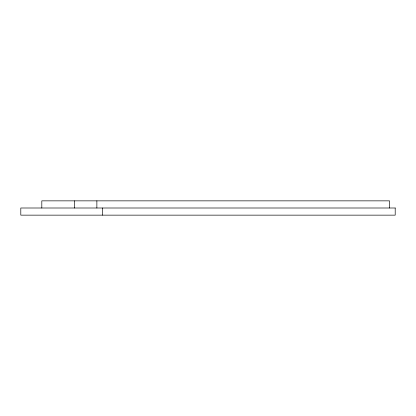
<?xml version="1.0" encoding="UTF-8"?>
<svg xmlns="http://www.w3.org/2000/svg" width="416" height="416" viewBox="0 0 416 416"><rect width="100%" height="100%" fill="white"/><g stroke="black" fill="none" stroke-linecap="round" stroke-linejoin="round"><path stroke-width="0.62" d="M389.522 208L389.522 200.855L41.813 200.855L41.813 208M102.549 208L102.549 215.145M96.871 200.855L96.871 208M74.506 200.855L74.506 208M395.2 208L20.8 208L20.8 215.145L395.2 215.145L395.2 208"/></g></svg>
